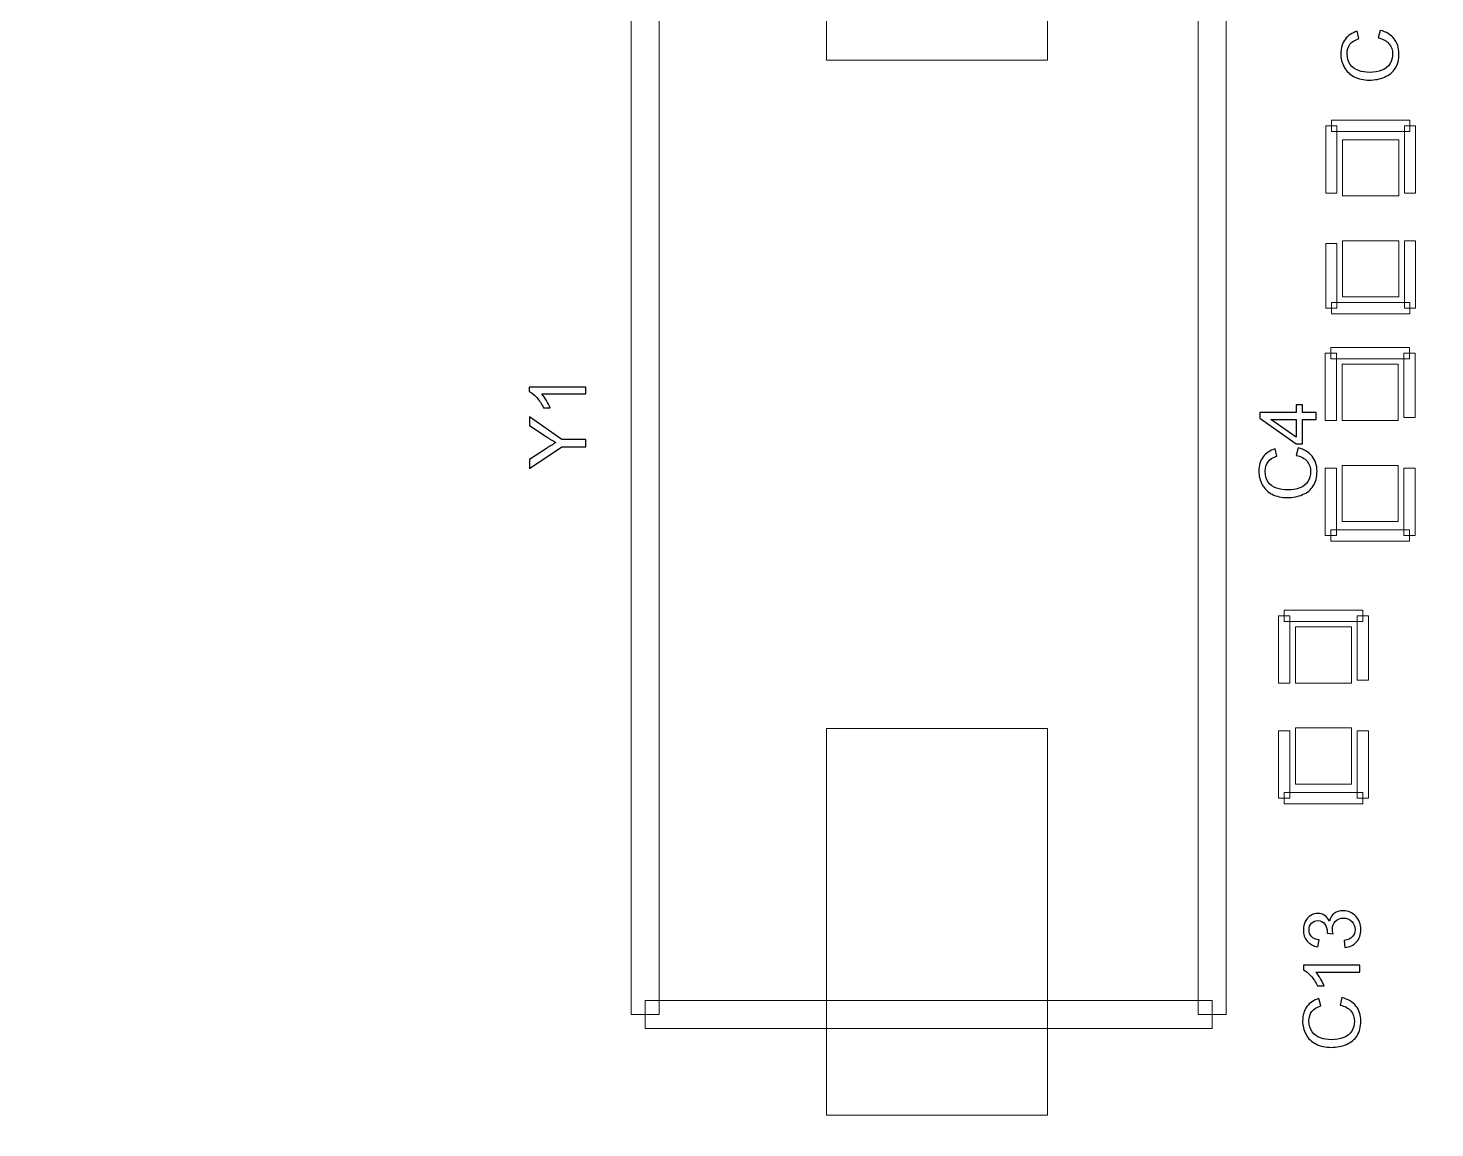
# Model space of a CAD drawing. Header units: millimetres. Extents: x -86 to 67, y -55 to 52.
# Drawn here: x 27.61 to 40.34, y -33.23 to -23.28 of the extents above; entities that cross this region are included whole.
import ezdxf

# ---------------------------------------------------------------- set-up
doc = ezdxf.new("R2010")
doc.units = ezdxf.units.MM
doc.header["$MEASUREMENT"] = 0
for name, color, linetype in [('BG_OUTLINE', 7, 'Continuous'), ('PG_SILKSCREEN_TOP', 7, 'Continuous'), ('PIN_TOP', 7, 'Continuous'), ('RD_SILKSCREEN_TOP', 7, 'Continuous')]:
    doc.layers.add(name, color=color, linetype=linetype)

msp = doc.modelspace()

# ---------------------------------------------------------------- linework, layer by layer
at = {"layer": 'BG_OUTLINE', "color": 3, "lineweight": 9}
msp.add_open_spline([(-60.0926, 34.7331), (-60.0926, 34.7331), (63.7724, 34.7331), (63.7724, 34.7331), (63.7724, 34.7331), (64.585, 34.7336), (65.3646, 34.4113), (65.9396, 33.837), (65.9396, 33.837), (66.5146, 33.2627), (66.8379, 32.4797), (66.8384, 31.667), (66.8384, 31.667), (66.8384, 31.667), (66.8412, -52.28), (66.8412, -52.28), (66.8412, -52.28), (66.8412, -52.28), (66.8384, -52.1933), (66.8384, -52.1933), (66.8384, -52.1933), (66.8389, -53.006), (66.5166, -53.7856), (65.9424, -54.3606), (65.9424, -54.3606), (65.3681, -54.9356), (64.585, -55.2589), (63.7724, -55.2594), (63.7724, -55.2594), (63.7724, -55.2594), (-60.1869, -55.2594), (-60.1869, -55.2594), (-60.1869, -55.2594), (-60.1869, -55.2594), (-60.0853, -55.2518), (-60.0853, -55.2518), (-60.0853, -55.2518), (-60.8979, -55.2523), (-61.6775, -54.9299), (-62.2525, -54.3557), (-62.2525, -54.3557), (-62.8275, -53.7814), (-63.1508, -52.9984), (-63.1513, -52.1857), (-63.1513, -52.1857), (-63.1513, -52.1857), (-63.1587, 31.667), (-63.1587, 31.667), (-63.1587, 31.667), (-63.1592, 32.4797), (-62.8369, 33.2593), (-62.2626, 33.8343), (-62.2626, 33.8343), (-61.6883, 34.4093), (-60.9053, 34.7326), (-60.0926, 34.7331)], degree=3, knots=[0, 0, 0, 0, 0.0714286, 0.0714286, 0.0714286, 0.0714286, 0.1428571, 0.1428571, 0.1428571, 0.1428571, 0.2142857, 0.2142857, 0.2142857, 0.2142857, 0.2857143, 0.2857143, 0.2857143, 0.2857143, 0.3571429, 0.3571429, 0.3571429, 0.3571429, 0.4285714, 0.4285714, 0.4285714, 0.4285714, 0.5, 0.5, 0.5, 0.5, 0.5714286, 0.5714286, 0.5714286, 0.5714286, 0.6428571, 0.6428571, 0.6428571, 0.6428571, 0.7142857, 0.7142857, 0.7142857, 0.7142857, 0.7857143, 0.7857143, 0.7857143, 0.7857143, 0.8571429, 0.8571429, 0.8571429, 0.8571429, 0.9285714, 0.9285714, 0.9285714, 0.9285714, 1, 1, 1, 1], dxfattribs=at)
at = {"layer": 'PG_SILKSCREEN_TOP', "color": 6, "lineweight": 9}
for points in [[(33.0641, -20.7763), (33.0641, -20.7763), (33.3181, -20.7763), (33.3181, -20.7763), (33.3181, -20.7763), (33.3181, -20.7763), (33.3181, -32.2063), (33.3181, -32.2063), (33.3181, -32.2063), (33.3181, -32.2063), (33.0641, -32.2063), (33.0641, -32.2063), (33.0641, -32.2063), (33.0641, -32.2063), (33.0641, -20.7763), (33.0641, -20.7763)], [(38.4489, -32.2063), (38.4489, -32.2063), (38.1949, -32.2063), (38.1949, -32.2063), (38.1949, -32.2063), (38.1949, -32.2063), (38.1949, -20.7763), (38.1949, -20.7763), (38.1949, -20.7763), (38.1949, -20.7763), (38.4489, -20.7763), (38.4489, -20.7763), (38.4489, -20.7763), (38.4489, -20.7763), (38.4489, -32.2063), (38.4489, -32.2063)], [(39.3506, -24.1622), (39.3506, -24.1622), (39.4522, -24.1622), (39.4522, -24.1622), (39.4522, -24.1622), (39.4522, -24.1622), (39.4522, -24.7718), (39.4522, -24.7718), (39.4522, -24.7718), (39.4522, -24.7718), (39.3506, -24.7718), (39.3506, -24.7718), (39.3506, -24.7718), (39.3506, -24.7718), (39.3506, -24.1622), (39.3506, -24.1622)], [(40.1126, -24.1114), (40.1126, -24.1114), (40.1126, -24.213), (40.1126, -24.213), (40.1126, -24.213), (40.1126, -24.213), (39.4014, -24.213), (39.4014, -24.213), (39.4014, -24.213), (39.4014, -24.213), (39.4014, -24.1114), (39.4014, -24.1114), (39.4014, -24.1114), (39.4014, -24.1114), (40.1126, -24.1114), (40.1126, -24.1114)], [(40.0618, -24.1622), (40.0618, -24.1622), (40.1634, -24.1622), (40.1634, -24.1622), (40.1634, -24.1622), (40.1634, -24.1622), (40.1634, -24.7718), (40.1634, -24.7718), (40.1634, -24.7718), (40.1634, -24.7718), (40.0618, -24.7718), (40.0618, -24.7718), (40.0618, -24.7718), (40.0618, -24.7718), (40.0618, -24.1622), (40.0618, -24.1622)], [(40.0618, -25.2036), (40.0618, -25.2036), (40.1634, -25.2036), (40.1634, -25.2036), (40.1634, -25.2036), (40.1634, -25.2036), (40.1634, -25.8132), (40.1634, -25.8132), (40.1634, -25.8132), (40.1634, -25.8132), (40.0618, -25.8132), (40.0618, -25.8132), (40.0618, -25.8132), (40.0618, -25.8132), (40.0618, -25.2036), (40.0618, -25.2036)], [(39.4522, -25.8132), (39.4522, -25.8132), (39.3506, -25.8132), (39.3506, -25.8132), (39.3506, -25.8132), (39.3506, -25.8132), (39.3506, -25.229), (39.3506, -25.229), (39.3506, -25.229), (39.3506, -25.229), (39.4522, -25.229), (39.4522, -25.229), (39.4522, -25.229), (39.4522, -25.229), (39.4522, -25.8132), (39.4522, -25.8132)], [(40.1126, -25.7624), (40.1126, -25.7624), (40.1126, -25.864), (40.1126, -25.864), (40.1126, -25.864), (40.1126, -25.864), (39.4014, -25.864), (39.4014, -25.864), (39.4014, -25.864), (39.4014, -25.864), (39.4014, -25.7624), (39.4014, -25.7624), (39.4014, -25.7624), (39.4014, -25.7624), (40.1126, -25.7624), (40.1126, -25.7624)], [(39.4472, -26.8292), (39.4472, -26.8292), (39.3456, -26.8292), (39.3456, -26.8292), (39.3456, -26.8292), (39.3456, -26.8292), (39.3456, -26.2196), (39.3456, -26.2196), (39.3456, -26.2196), (39.3456, -26.2196), (39.4472, -26.2196), (39.4472, -26.2196), (39.4472, -26.2196), (39.4472, -26.2196), (39.4472, -26.8292), (39.4472, -26.8292)], [(39.3964, -26.2704), (39.3964, -26.2704), (39.3964, -26.1688), (39.3964, -26.1688), (39.3964, -26.1688), (39.3964, -26.1688), (40.1076, -26.1688), (40.1076, -26.1688), (40.1076, -26.1688), (40.1076, -26.1688), (40.1076, -26.2704), (40.1076, -26.2704), (40.1076, -26.2704), (40.1076, -26.2704), (39.3964, -26.2704), (39.3964, -26.2704)], [(40.0568, -26.2196), (40.0568, -26.2196), (40.1584, -26.2196), (40.1584, -26.2196), (40.1584, -26.2196), (40.1584, -26.2196), (40.1584, -26.8038), (40.1584, -26.8038), (40.1584, -26.8038), (40.1584, -26.8038), (40.0568, -26.8038), (40.0568, -26.8038), (40.0568, -26.8038), (40.0568, -26.8038), (40.0568, -26.2196), (40.0568, -26.2196)], [(39.4472, -27.8706), (39.4472, -27.8706), (39.3456, -27.8706), (39.3456, -27.8706), (39.3456, -27.8706), (39.3456, -27.8706), (39.3456, -27.261), (39.3456, -27.261), (39.3456, -27.261), (39.3456, -27.261), (39.4472, -27.261), (39.4472, -27.261), (39.4472, -27.261), (39.4472, -27.261), (39.4472, -27.8706), (39.4472, -27.8706)], [(40.1584, -27.8706), (40.1584, -27.8706), (40.0568, -27.8706), (40.0568, -27.8706), (40.0568, -27.8706), (40.0568, -27.8706), (40.0568, -27.261), (40.0568, -27.261), (40.0568, -27.261), (40.0568, -27.261), (40.1584, -27.261), (40.1584, -27.261), (40.1584, -27.261), (40.1584, -27.261), (40.1584, -27.8706), (40.1584, -27.8706)], [(39.3964, -27.9214), (39.3964, -27.9214), (39.3964, -27.8198), (39.3964, -27.8198), (39.3964, -27.8198), (39.3964, -27.8198), (40.1076, -27.8198), (40.1076, -27.8198), (40.1076, -27.8198), (40.1076, -27.8198), (40.1076, -27.9214), (40.1076, -27.9214), (40.1076, -27.9214), (40.1076, -27.9214), (39.3964, -27.9214), (39.3964, -27.9214)], [(39.0255, -29.2066), (39.0255, -29.2066), (38.9239, -29.2066), (38.9239, -29.2066), (38.9239, -29.2066), (38.9239, -29.2066), (38.9239, -28.597), (38.9239, -28.597), (38.9239, -28.597), (38.9239, -28.597), (39.0255, -28.597), (39.0255, -28.597), (39.0255, -28.597), (39.0255, -28.597), (39.0255, -29.2066), (39.0255, -29.2066)], [(38.9747, -28.6478), (38.9747, -28.6478), (38.9747, -28.5462), (38.9747, -28.5462), (38.9747, -28.5462), (38.9747, -28.5462), (39.6859, -28.5462), (39.6859, -28.5462), (39.6859, -28.5462), (39.6859, -28.5462), (39.6859, -28.6478), (39.6859, -28.6478), (39.6859, -28.6478), (39.6859, -28.6478), (38.9747, -28.6478), (38.9747, -28.6478)], [(39.6351, -28.597), (39.6351, -28.597), (39.7367, -28.597), (39.7367, -28.597), (39.7367, -28.597), (39.7367, -28.597), (39.7367, -29.1812), (39.7367, -29.1812), (39.7367, -29.1812), (39.7367, -29.1812), (39.6351, -29.1812), (39.6351, -29.1812), (39.6351, -29.1812), (39.6351, -29.1812), (39.6351, -28.597), (39.6351, -28.597)], [(39.0255, -30.248), (39.0255, -30.248), (38.9239, -30.248), (38.9239, -30.248), (38.9239, -30.248), (38.9239, -30.248), (38.9239, -29.6384), (38.9239, -29.6384), (38.9239, -29.6384), (38.9239, -29.6384), (39.0255, -29.6384), (39.0255, -29.6384), (39.0255, -29.6384), (39.0255, -29.6384), (39.0255, -30.248), (39.0255, -30.248)], [(39.7367, -30.248), (39.7367, -30.248), (39.6351, -30.248), (39.6351, -30.248), (39.6351, -30.248), (39.6351, -30.248), (39.6351, -29.6384), (39.6351, -29.6384), (39.6351, -29.6384), (39.6351, -29.6384), (39.7367, -29.6384), (39.7367, -29.6384), (39.7367, -29.6384), (39.7367, -29.6384), (39.7367, -30.248), (39.7367, -30.248)], [(38.9747, -30.2988), (38.9747, -30.2988), (38.9747, -30.1972), (38.9747, -30.1972), (38.9747, -30.1972), (38.9747, -30.1972), (39.6859, -30.1972), (39.6859, -30.1972), (39.6859, -30.1972), (39.6859, -30.1972), (39.6859, -30.2988), (39.6859, -30.2988), (39.6859, -30.2988), (39.6859, -30.2988), (38.9747, -30.2988), (38.9747, -30.2988)], [(33.1911, -32.3333), (33.1911, -32.3333), (33.1911, -32.0793), (33.1911, -32.0793), (33.1911, -32.0793), (33.1911, -32.0793), (38.3219, -32.0793), (38.3219, -32.0793), (38.3219, -32.0793), (38.3219, -32.0793), (38.3219, -32.3333), (38.3219, -32.3333), (38.3219, -32.3333), (38.3219, -32.3333), (33.1911, -32.3333), (33.1911, -32.3333)]]:
    msp.add_open_spline(points, degree=3, knots=[0, 0, 0, 0, 0.25, 0.25, 0.25, 0.25, 0.5, 0.5, 0.5, 0.5, 0.75, 0.75, 0.75, 0.75, 1, 1, 1, 1], dxfattribs=at)
at = {"layer": 'PIN_TOP', "lineweight": 9}
for points in [[(34.8327, -20.0677), (34.8327, -20.0677), (36.8327, -20.0677), (36.8327, -20.0677), (36.8327, -20.0677), (36.8327, -20.0677), (36.8327, -23.5678), (36.8327, -23.5678), (36.8327, -23.5678), (36.8327, -23.5678), (34.8327, -23.5678), (34.8327, -23.5678), (34.8327, -23.5678), (34.8327, -23.5678), (34.8327, -20.0677), (34.8327, -20.0677)], [(39.503, -24.2892), (39.503, -24.2892), (40.011, -24.2892), (40.011, -24.2892), (40.011, -24.2892), (40.011, -24.2892), (40.011, -24.7972), (40.011, -24.7972), (40.011, -24.7972), (40.011, -24.7972), (39.503, -24.7972), (39.503, -24.7972), (39.503, -24.7972), (39.503, -24.7972), (39.503, -24.2892), (39.503, -24.2892)], [(39.503, -25.2036), (39.503, -25.2036), (40.011, -25.2036), (40.011, -25.2036), (40.011, -25.2036), (40.011, -25.2036), (40.011, -25.7116), (40.011, -25.7116), (40.011, -25.7116), (40.011, -25.7116), (39.503, -25.7116), (39.503, -25.7116), (39.503, -25.7116), (39.503, -25.7116), (39.503, -25.2036), (39.503, -25.2036)], [(40.006, -26.8292), (40.006, -26.8292), (39.498, -26.8292), (39.498, -26.8292), (39.498, -26.8292), (39.498, -26.8292), (39.498, -26.3212), (39.498, -26.3212), (39.498, -26.3212), (39.498, -26.3212), (40.006, -26.3212), (40.006, -26.3212), (40.006, -26.3212), (40.006, -26.3212), (40.006, -26.8292), (40.006, -26.8292)], [(40.006, -27.7436), (40.006, -27.7436), (39.498, -27.7436), (39.498, -27.7436), (39.498, -27.7436), (39.498, -27.7436), (39.498, -27.2356), (39.498, -27.2356), (39.498, -27.2356), (39.498, -27.2356), (40.006, -27.2356), (40.006, -27.2356), (40.006, -27.2356), (40.006, -27.2356), (40.006, -27.7436), (40.006, -27.7436)], [(39.5843, -29.2066), (39.5843, -29.2066), (39.0763, -29.2066), (39.0763, -29.2066), (39.0763, -29.2066), (39.0763, -29.2066), (39.0763, -28.6986), (39.0763, -28.6986), (39.0763, -28.6986), (39.0763, -28.6986), (39.5843, -28.6986), (39.5843, -28.6986), (39.5843, -28.6986), (39.5843, -28.6986), (39.5843, -29.2066), (39.5843, -29.2066)], [(34.8327, -29.6181), (34.8327, -29.6181), (36.8327, -29.6181), (36.8327, -29.6181), (36.8327, -29.6181), (36.8327, -29.6181), (36.8327, -33.1182), (36.8327, -33.1182), (36.8327, -33.1182), (36.8327, -33.1182), (34.8327, -33.1182), (34.8327, -33.1182), (34.8327, -33.1182), (34.8327, -33.1182), (34.8327, -29.6181), (34.8327, -29.6181)], [(39.5843, -30.121), (39.5843, -30.121), (39.0763, -30.121), (39.0763, -30.121), (39.0763, -30.121), (39.0763, -30.121), (39.0763, -29.613), (39.0763, -29.613), (39.0763, -29.613), (39.0763, -29.613), (39.5843, -29.613), (39.5843, -29.613), (39.5843, -29.613), (39.5843, -29.613), (39.5843, -30.121), (39.5843, -30.121)]]:
    msp.add_open_spline(points, degree=3, knots=[0, 0, 0, 0, 0.25, 0.25, 0.25, 0.25, 0.5, 0.5, 0.5, 0.5, 0.75, 0.75, 0.75, 0.75, 1, 1, 1, 1], dxfattribs=at)
at = {"layer": 'RD_SILKSCREEN_TOP', "color": 8}
for points, knots in [([(39.8259, -23.3656), (39.8259, -23.3656), (39.843, -23.2982), (39.843, -23.2982), (39.843, -23.2982), (39.8982, -23.3123), (39.9404, -23.3378), (39.9696, -23.3744), (39.9696, -23.3744), (39.9986, -23.4111), (40.0131, -23.456), (40.0131, -23.5091), (40.0131, -23.5091), (40.0131, -23.5639), (40.0019, -23.6085), (39.9796, -23.6429), (39.9796, -23.6429), (39.9572, -23.6773), (39.9249, -23.7035), (39.8825, -23.7214), (39.8825, -23.7214), (39.8401, -23.7393), (39.7946, -23.7483), (39.746, -23.7483), (39.746, -23.7483), (39.693, -23.7483), (39.6468, -23.7382), (39.6073, -23.7179), (39.6073, -23.7179), (39.5678, -23.6976), (39.5379, -23.6688), (39.5173, -23.6314), (39.5173, -23.6314), (39.4968, -23.594), (39.4866, -23.5529), (39.4866, -23.508), (39.4866, -23.508), (39.4866, -23.457), (39.4996, -23.4142), (39.5255, -23.3795), (39.5255, -23.3795), (39.5515, -23.3448), (39.5879, -23.3206), (39.6349, -23.307), (39.6349, -23.307), (39.6349, -23.307), (39.6506, -23.3732), (39.6506, -23.3732), (39.6506, -23.3732), (39.6135, -23.3851), (39.5866, -23.4021), (39.5696, -23.4247), (39.5696, -23.4247), (39.5527, -23.4471), (39.5443, -23.4753), (39.5443, -23.5094), (39.5443, -23.5094), (39.5443, -23.5485), (39.5536, -23.5811), (39.5723, -23.6074), (39.5723, -23.6074), (39.5912, -23.6338), (39.6163, -23.6522), (39.648, -23.6628), (39.648, -23.6628), (39.6795, -23.6735), (39.7121, -23.6788), (39.7456, -23.6788), (39.7456, -23.6788), (39.789, -23.6788), (39.8267, -23.6725), (39.8591, -23.66), (39.8591, -23.66), (39.8913, -23.6473), (39.9155, -23.6277), (39.9315, -23.601), (39.9315, -23.601), (39.9475, -23.5744), (39.9554, -23.5456), (39.9554, -23.5145), (39.9554, -23.5145), (39.9554, -23.4768), (39.9445, -23.4449), (39.9228, -23.4187), (39.9228, -23.4187), (39.901, -23.3925), (39.8687, -23.3749), (39.8259, -23.3656)], [0, 0, 0, 0, 0.0454545, 0.0454545, 0.0454545, 0.0454545, 0.0909091, 0.0909091, 0.0909091, 0.0909091, 0.1363636, 0.1363636, 0.1363636, 0.1363636, 0.1818182, 0.1818182, 0.1818182, 0.1818182, 0.2272727, 0.2272727, 0.2272727, 0.2272727, 0.2727273, 0.2727273, 0.2727273, 0.2727273, 0.3181818, 0.3181818, 0.3181818, 0.3181818, 0.3636364, 0.3636364, 0.3636364, 0.3636364, 0.4090909, 0.4090909, 0.4090909, 0.4090909, 0.4545455, 0.4545455, 0.4545455, 0.4545455, 0.5, 0.5, 0.5, 0.5, 0.5454545, 0.5454545, 0.5454545, 0.5454545, 0.5909091, 0.5909091, 0.5909091, 0.5909091, 0.6363636, 0.6363636, 0.6363636, 0.6363636, 0.6818182, 0.6818182, 0.6818182, 0.6818182, 0.7272727, 0.7272727, 0.7272727, 0.7272727, 0.7727273, 0.7727273, 0.7727273, 0.7727273, 0.8181818, 0.8181818, 0.8181818, 0.8181818, 0.8636364, 0.8636364, 0.8636364, 0.8636364, 0.9090909, 0.9090909, 0.9090909, 0.9090909, 0.9545455, 0.9545455, 0.9545455, 0.9545455, 1, 1, 1, 1]), ([(32.6537, -26.5267), (32.6537, -26.5267), (32.6537, -26.5891), (32.6537, -26.5891), (32.6537, -26.5891), (32.6537, -26.5891), (32.2554, -26.5891), (32.2554, -26.5891), (32.2554, -26.5891), (32.2698, -26.6042), (32.2841, -26.6239), (32.2985, -26.6483), (32.2985, -26.6483), (32.3128, -26.6728), (32.3236, -26.6948), (32.3307, -26.7142), (32.3307, -26.7142), (32.3307, -26.7142), (32.2704, -26.7142), (32.2704, -26.7142), (32.2704, -26.7142), (32.2539, -26.6792), (32.234, -26.6486), (32.2106, -26.6225), (32.2106, -26.6225), (32.1872, -26.5964), (32.1645, -26.5778), (32.1425, -26.5669), (32.1425, -26.5669), (32.1425, -26.5669), (32.1425, -26.5267), (32.1425, -26.5267), (32.1425, -26.5267), (32.1425, -26.5267), (32.6537, -26.5267), (32.6537, -26.5267)], [0, 0, 0, 0, 0.1111111, 0.1111111, 0.1111111, 0.1111111, 0.2222222, 0.2222222, 0.2222222, 0.2222222, 0.3333333, 0.3333333, 0.3333333, 0.3333333, 0.4444444, 0.4444444, 0.4444444, 0.4444444, 0.5555556, 0.5555556, 0.5555556, 0.5555556, 0.6666667, 0.6666667, 0.6666667, 0.6666667, 0.7777778, 0.7777778, 0.7777778, 0.7777778, 0.8888889, 0.8888889, 0.8888889, 0.8888889, 1, 1, 1, 1]), ([(39.2628, -26.8198), (39.2628, -26.8198), (39.1409, -26.8198), (39.1409, -26.8198), (39.1409, -26.8198), (39.1409, -26.8198), (39.1409, -27.0406), (39.1409, -27.0406), (39.1409, -27.0406), (39.1409, -27.0406), (39.0836, -27.0406), (39.0836, -27.0406), (39.0836, -27.0406), (39.0836, -27.0406), (38.7537, -26.8083), (38.7537, -26.8083), (38.7537, -26.8083), (38.7537, -26.8083), (38.7537, -26.7572), (38.7537, -26.7572), (38.7537, -26.7572), (38.7537, -26.7572), (39.0836, -26.7572), (39.0836, -26.7572), (39.0836, -26.7572), (39.0836, -26.7572), (39.0836, -26.6884), (39.0836, -26.6884), (39.0836, -26.6884), (39.0836, -26.6884), (39.1409, -26.6884), (39.1409, -26.6884), (39.1409, -26.6884), (39.1409, -26.6884), (39.1409, -26.7572), (39.1409, -26.7572), (39.1409, -26.7572), (39.1409, -26.7572), (39.2628, -26.7572), (39.2628, -26.7572), (39.2628, -26.7572), (39.2628, -26.7572), (39.2628, -26.8198), (39.2628, -26.8198)], [0, 0, 0, 0, 0.0909091, 0.0909091, 0.0909091, 0.0909091, 0.1818182, 0.1818182, 0.1818182, 0.1818182, 0.2727273, 0.2727273, 0.2727273, 0.2727273, 0.3636364, 0.3636364, 0.3636364, 0.3636364, 0.4545455, 0.4545455, 0.4545455, 0.4545455, 0.5454545, 0.5454545, 0.5454545, 0.5454545, 0.6363636, 0.6363636, 0.6363636, 0.6363636, 0.7272727, 0.7272727, 0.7272727, 0.7272727, 0.8181818, 0.8181818, 0.8181818, 0.8181818, 0.9090909, 0.9090909, 0.9090909, 0.9090909, 1, 1, 1, 1]), ([(32.6537, -27.0677), (32.6537, -27.0677), (32.4381, -27.0677), (32.4381, -27.0677), (32.4381, -27.0677), (32.4381, -27.0677), (32.1446, -27.2639), (32.1446, -27.2639), (32.1446, -27.2639), (32.1446, -27.2639), (32.1446, -27.182), (32.1446, -27.182), (32.1446, -27.182), (32.1446, -27.182), (32.2981, -27.0816), (32.2981, -27.0816), (32.2981, -27.0816), (32.3268, -27.0631), (32.3555, -27.0459), (32.3843, -27.0299), (32.3843, -27.0299), (32.3576, -27.0146), (32.3276, -26.9961), (32.2943, -26.9743), (32.2943, -26.9743), (32.2943, -26.9743), (32.1446, -26.8757), (32.1446, -26.8757), (32.1446, -26.8757), (32.1446, -26.8757), (32.1446, -26.7972), (32.1446, -26.7972), (32.1446, -26.7972), (32.1446, -26.7972), (32.4381, -27.0004), (32.4381, -27.0004), (32.4381, -27.0004), (32.4381, -27.0004), (32.6537, -27.0004), (32.6537, -27.0004), (32.6537, -27.0004), (32.6537, -27.0004), (32.6537, -27.0677), (32.6537, -27.0677)], [0, 0, 0, 0, 0.0909091, 0.0909091, 0.0909091, 0.0909091, 0.1818182, 0.1818182, 0.1818182, 0.1818182, 0.2727273, 0.2727273, 0.2727273, 0.2727273, 0.3636364, 0.3636364, 0.3636364, 0.3636364, 0.4545455, 0.4545455, 0.4545455, 0.4545455, 0.5454545, 0.5454545, 0.5454545, 0.5454545, 0.6363636, 0.6363636, 0.6363636, 0.6363636, 0.7272727, 0.7272727, 0.7272727, 0.7272727, 0.8181818, 0.8181818, 0.8181818, 0.8181818, 0.9090909, 0.9090909, 0.9090909, 0.9090909, 1, 1, 1, 1]), ([(39.0836, -26.8198), (39.0836, -26.8198), (38.8541, -26.8198), (38.8541, -26.8198), (38.8541, -26.8198), (38.8541, -26.8198), (39.0836, -26.9791), (39.0836, -26.9791), (39.0836, -26.9791), (39.0836, -26.9791), (39.0836, -26.8198), (39.0836, -26.8198)], [0, 0, 0, 0, 0.3333333, 0.3333333, 0.3333333, 0.3333333, 0.6666667, 0.6666667, 0.6666667, 0.6666667, 1, 1, 1, 1]), ([(39.0843, -27.1451), (39.0843, -27.1451), (39.1014, -27.0777), (39.1014, -27.0777), (39.1014, -27.0777), (39.1566, -27.0918), (39.1988, -27.1173), (39.228, -27.1539), (39.228, -27.1539), (39.257, -27.1906), (39.2715, -27.2355), (39.2715, -27.2886), (39.2715, -27.2886), (39.2715, -27.3434), (39.2603, -27.388), (39.238, -27.4224), (39.238, -27.4224), (39.2156, -27.4568), (39.1833, -27.483), (39.1409, -27.5009), (39.1409, -27.5009), (39.0985, -27.5188), (39.053, -27.5278), (39.0044, -27.5278), (39.0044, -27.5278), (38.9514, -27.5278), (38.9052, -27.5177), (38.8657, -27.4974), (38.8657, -27.4974), (38.8262, -27.4771), (38.7963, -27.4483), (38.7757, -27.4109), (38.7757, -27.4109), (38.7552, -27.3735), (38.745, -27.3324), (38.745, -27.2875), (38.745, -27.2875), (38.745, -27.2365), (38.758, -27.1937), (38.7839, -27.159), (38.7839, -27.159), (38.8099, -27.1243), (38.8463, -27.1001), (38.8933, -27.0865), (38.8933, -27.0865), (38.8933, -27.0865), (38.909, -27.1527), (38.909, -27.1527), (38.909, -27.1527), (38.8719, -27.1646), (38.845, -27.1816), (38.828, -27.2042), (38.828, -27.2042), (38.8111, -27.2266), (38.8027, -27.2548), (38.8027, -27.2889), (38.8027, -27.2889), (38.8027, -27.328), (38.812, -27.3606), (38.8307, -27.3869), (38.8307, -27.3869), (38.8496, -27.4133), (38.8747, -27.4317), (38.9064, -27.4423), (38.9064, -27.4423), (38.9379, -27.453), (38.9705, -27.4583), (39.004, -27.4583), (39.004, -27.4583), (39.0474, -27.4583), (39.0851, -27.452), (39.1175, -27.4395), (39.1175, -27.4395), (39.1497, -27.4268), (39.1739, -27.4072), (39.1899, -27.3805), (39.1899, -27.3805), (39.2059, -27.3539), (39.2138, -27.3251), (39.2138, -27.294), (39.2138, -27.294), (39.2138, -27.2563), (39.2029, -27.2244), (39.1812, -27.1982), (39.1812, -27.1982), (39.1594, -27.172), (39.1271, -27.1544), (39.0843, -27.1451)], [0, 0, 0, 0, 0.0454545, 0.0454545, 0.0454545, 0.0454545, 0.0909091, 0.0909091, 0.0909091, 0.0909091, 0.1363636, 0.1363636, 0.1363636, 0.1363636, 0.1818182, 0.1818182, 0.1818182, 0.1818182, 0.2272727, 0.2272727, 0.2272727, 0.2272727, 0.2727273, 0.2727273, 0.2727273, 0.2727273, 0.3181818, 0.3181818, 0.3181818, 0.3181818, 0.3636364, 0.3636364, 0.3636364, 0.3636364, 0.4090909, 0.4090909, 0.4090909, 0.4090909, 0.4545455, 0.4545455, 0.4545455, 0.4545455, 0.5, 0.5, 0.5, 0.5, 0.5454545, 0.5454545, 0.5454545, 0.5454545, 0.5909091, 0.5909091, 0.5909091, 0.5909091, 0.6363636, 0.6363636, 0.6363636, 0.6363636, 0.6818182, 0.6818182, 0.6818182, 0.6818182, 0.7272727, 0.7272727, 0.7272727, 0.7272727, 0.7727273, 0.7727273, 0.7727273, 0.7727273, 0.8181818, 0.8181818, 0.8181818, 0.8181818, 0.8636364, 0.8636364, 0.8636364, 0.8636364, 0.9090909, 0.9090909, 0.9090909, 0.9090909, 0.9545455, 0.9545455, 0.9545455, 0.9545455, 1, 1, 1, 1]), ([(39.5246, -31.6001), (39.5246, -31.6001), (39.5163, -31.5377), (39.5163, -31.5377), (39.5163, -31.5377), (39.5517, -31.5304), (39.5772, -31.5182), (39.5929, -31.501), (39.5929, -31.501), (39.6085, -31.4837), (39.6163, -31.4627), (39.6163, -31.438), (39.6163, -31.438), (39.6163, -31.4086), (39.6061, -31.3837), (39.5857, -31.3634), (39.5857, -31.3634), (39.5654, -31.3433), (39.5401, -31.3331), (39.51, -31.3331), (39.51, -31.3331), (39.4813, -31.3331), (39.4576, -31.3424), (39.439, -31.3612), (39.439, -31.3612), (39.4204, -31.38), (39.411, -31.4038), (39.411, -31.4328), (39.411, -31.4328), (39.411, -31.4446), (39.4134, -31.4593), (39.418, -31.4769), (39.418, -31.4769), (39.418, -31.4769), (39.3631, -31.4699), (39.3631, -31.4699), (39.3631, -31.4699), (39.3636, -31.4657), (39.3639, -31.4624), (39.3639, -31.4598), (39.3639, -31.4598), (39.3639, -31.4332), (39.3569, -31.4093), (39.343, -31.388), (39.343, -31.388), (39.3291, -31.3666), (39.3077, -31.356), (39.2787, -31.356), (39.2787, -31.356), (39.2559, -31.356), (39.2368, -31.3638), (39.2218, -31.3793), (39.2218, -31.3793), (39.2068, -31.3948), (39.1992, -31.4149), (39.1992, -31.4394), (39.1992, -31.4394), (39.1992, -31.4637), (39.2069, -31.484), (39.2221, -31.5001), (39.2221, -31.5001), (39.2374, -31.5163), (39.2604, -31.5268), (39.291, -31.5314), (39.291, -31.5314), (39.291, -31.5314), (39.2798, -31.5938), (39.2798, -31.5938), (39.2798, -31.5938), (39.2379, -31.5863), (39.2054, -31.5688), (39.1824, -31.5418), (39.1824, -31.5418), (39.1594, -31.5147), (39.1478, -31.481), (39.1478, -31.4407), (39.1478, -31.4407), (39.1478, -31.413), (39.1538, -31.3874), (39.1657, -31.364), (39.1657, -31.364), (39.1776, -31.3407), (39.1939, -31.3228), (39.2145, -31.3103), (39.2145, -31.3103), (39.2351, -31.298), (39.2569, -31.2917), (39.2802, -31.2917), (39.2802, -31.2917), (39.3021, -31.2917), (39.3221, -31.2976), (39.3403, -31.3095), (39.3403, -31.3095), (39.3583, -31.3213), (39.3726, -31.3388), (39.3833, -31.3619), (39.3833, -31.3619), (39.3902, -31.3318), (39.4046, -31.3084), (39.4266, -31.2917), (39.4266, -31.2917), (39.4484, -31.2751), (39.4757, -31.2668), (39.5086, -31.2668), (39.5086, -31.2668), (39.553, -31.2668), (39.5907, -31.2829), (39.6217, -31.3154), (39.6217, -31.3154), (39.6526, -31.3478), (39.668, -31.3888), (39.668, -31.4383), (39.668, -31.4383), (39.668, -31.483), (39.6547, -31.5201), (39.6281, -31.5496), (39.6281, -31.5496), (39.6015, -31.5791), (39.567, -31.596), (39.5246, -31.6001)], [0, 0, 0, 0, 0.0333333, 0.0333333, 0.0333333, 0.0333333, 0.0666667, 0.0666667, 0.0666667, 0.0666667, 0.1, 0.1, 0.1, 0.1, 0.1333333, 0.1333333, 0.1333333, 0.1333333, 0.1666667, 0.1666667, 0.1666667, 0.1666667, 0.2, 0.2, 0.2, 0.2, 0.2333333, 0.2333333, 0.2333333, 0.2333333, 0.2666667, 0.2666667, 0.2666667, 0.2666667, 0.3, 0.3, 0.3, 0.3, 0.3333333, 0.3333333, 0.3333333, 0.3333333, 0.3666667, 0.3666667, 0.3666667, 0.3666667, 0.4, 0.4, 0.4, 0.4, 0.4333333, 0.4333333, 0.4333333, 0.4333333, 0.4666667, 0.4666667, 0.4666667, 0.4666667, 0.5, 0.5, 0.5, 0.5, 0.5333333, 0.5333333, 0.5333333, 0.5333333, 0.5666667, 0.5666667, 0.5666667, 0.5666667, 0.6, 0.6, 0.6, 0.6, 0.6333333, 0.6333333, 0.6333333, 0.6333333, 0.6666667, 0.6666667, 0.6666667, 0.6666667, 0.7, 0.7, 0.7, 0.7, 0.7333333, 0.7333333, 0.7333333, 0.7333333, 0.7666667, 0.7666667, 0.7666667, 0.7666667, 0.8, 0.8, 0.8, 0.8, 0.8333333, 0.8333333, 0.8333333, 0.8333333, 0.8666667, 0.8666667, 0.8666667, 0.8666667, 0.9, 0.9, 0.9, 0.9, 0.9333333, 0.9333333, 0.9333333, 0.9333333, 0.9666667, 0.9666667, 0.9666667, 0.9666667, 1, 1, 1, 1]), ([(39.659, -31.7606), (39.659, -31.7606), (39.659, -31.823), (39.659, -31.823), (39.659, -31.823), (39.659, -31.823), (39.2607, -31.823), (39.2607, -31.823), (39.2607, -31.823), (39.2751, -31.8381), (39.2894, -31.8578), (39.3038, -31.8822), (39.3038, -31.8822), (39.3181, -31.9067), (39.3289, -31.9287), (39.336, -31.9481), (39.336, -31.9481), (39.336, -31.9481), (39.2757, -31.9481), (39.2757, -31.9481), (39.2757, -31.9481), (39.2592, -31.9131), (39.2393, -31.8825), (39.2159, -31.8564), (39.2159, -31.8564), (39.1925, -31.8303), (39.1698, -31.8117), (39.1478, -31.8008), (39.1478, -31.8008), (39.1478, -31.8008), (39.1478, -31.7606), (39.1478, -31.7606), (39.1478, -31.7606), (39.1478, -31.7606), (39.659, -31.7606), (39.659, -31.7606)], [0, 0, 0, 0, 0.1111111, 0.1111111, 0.1111111, 0.1111111, 0.2222222, 0.2222222, 0.2222222, 0.2222222, 0.3333333, 0.3333333, 0.3333333, 0.3333333, 0.4444444, 0.4444444, 0.4444444, 0.4444444, 0.5555556, 0.5555556, 0.5555556, 0.5555556, 0.6666667, 0.6666667, 0.6666667, 0.6666667, 0.7777778, 0.7777778, 0.7777778, 0.7777778, 0.8888889, 0.8888889, 0.8888889, 0.8888889, 1, 1, 1, 1]), ([(39.4805, -32.121), (39.4805, -32.121), (39.4976, -32.0536), (39.4976, -32.0536), (39.4976, -32.0536), (39.5528, -32.0677), (39.595, -32.0932), (39.6242, -32.1298), (39.6242, -32.1298), (39.6532, -32.1665), (39.6677, -32.2114), (39.6677, -32.2645), (39.6677, -32.2645), (39.6677, -32.3193), (39.6565, -32.3639), (39.6342, -32.3983), (39.6342, -32.3983), (39.6118, -32.4327), (39.5795, -32.4589), (39.5371, -32.4768), (39.5371, -32.4768), (39.4947, -32.4947), (39.4492, -32.5037), (39.4006, -32.5037), (39.4006, -32.5037), (39.3476, -32.5037), (39.3014, -32.4936), (39.2619, -32.4733), (39.2619, -32.4733), (39.2224, -32.453), (39.1925, -32.4242), (39.1719, -32.3868), (39.1719, -32.3868), (39.1514, -32.3494), (39.1412, -32.3083), (39.1412, -32.2634), (39.1412, -32.2634), (39.1412, -32.2124), (39.1542, -32.1696), (39.1801, -32.1349), (39.1801, -32.1349), (39.2061, -32.1002), (39.2425, -32.076), (39.2895, -32.0624), (39.2895, -32.0624), (39.2895, -32.0624), (39.3052, -32.1286), (39.3052, -32.1286), (39.3052, -32.1286), (39.2681, -32.1405), (39.2412, -32.1575), (39.2242, -32.1801), (39.2242, -32.1801), (39.2073, -32.2025), (39.1989, -32.2307), (39.1989, -32.2648), (39.1989, -32.2648), (39.1989, -32.3039), (39.2082, -32.3365), (39.2269, -32.3628), (39.2269, -32.3628), (39.2458, -32.3892), (39.2709, -32.4076), (39.3026, -32.4182), (39.3026, -32.4182), (39.3341, -32.4289), (39.3667, -32.4342), (39.4002, -32.4342), (39.4002, -32.4342), (39.4436, -32.4342), (39.4813, -32.4279), (39.5137, -32.4154), (39.5137, -32.4154), (39.5459, -32.4027), (39.5701, -32.3831), (39.5861, -32.3564), (39.5861, -32.3564), (39.6021, -32.3298), (39.61, -32.301), (39.61, -32.2699), (39.61, -32.2699), (39.61, -32.2322), (39.5991, -32.2003), (39.5774, -32.1741), (39.5774, -32.1741), (39.5556, -32.1479), (39.5233, -32.1303), (39.4805, -32.121)], [0, 0, 0, 0, 0.0454545, 0.0454545, 0.0454545, 0.0454545, 0.0909091, 0.0909091, 0.0909091, 0.0909091, 0.1363636, 0.1363636, 0.1363636, 0.1363636, 0.1818182, 0.1818182, 0.1818182, 0.1818182, 0.2272727, 0.2272727, 0.2272727, 0.2272727, 0.2727273, 0.2727273, 0.2727273, 0.2727273, 0.3181818, 0.3181818, 0.3181818, 0.3181818, 0.3636364, 0.3636364, 0.3636364, 0.3636364, 0.4090909, 0.4090909, 0.4090909, 0.4090909, 0.4545455, 0.4545455, 0.4545455, 0.4545455, 0.5, 0.5, 0.5, 0.5, 0.5454545, 0.5454545, 0.5454545, 0.5454545, 0.5909091, 0.5909091, 0.5909091, 0.5909091, 0.6363636, 0.6363636, 0.6363636, 0.6363636, 0.6818182, 0.6818182, 0.6818182, 0.6818182, 0.7272727, 0.7272727, 0.7272727, 0.7272727, 0.7727273, 0.7727273, 0.7727273, 0.7727273, 0.8181818, 0.8181818, 0.8181818, 0.8181818, 0.8636364, 0.8636364, 0.8636364, 0.8636364, 0.9090909, 0.9090909, 0.9090909, 0.9090909, 0.9545455, 0.9545455, 0.9545455, 0.9545455, 1, 1, 1, 1])]:
    msp.add_open_spline(points, degree=3, knots=knots, dxfattribs=at)

doc.saveas('drawing.dxf')
